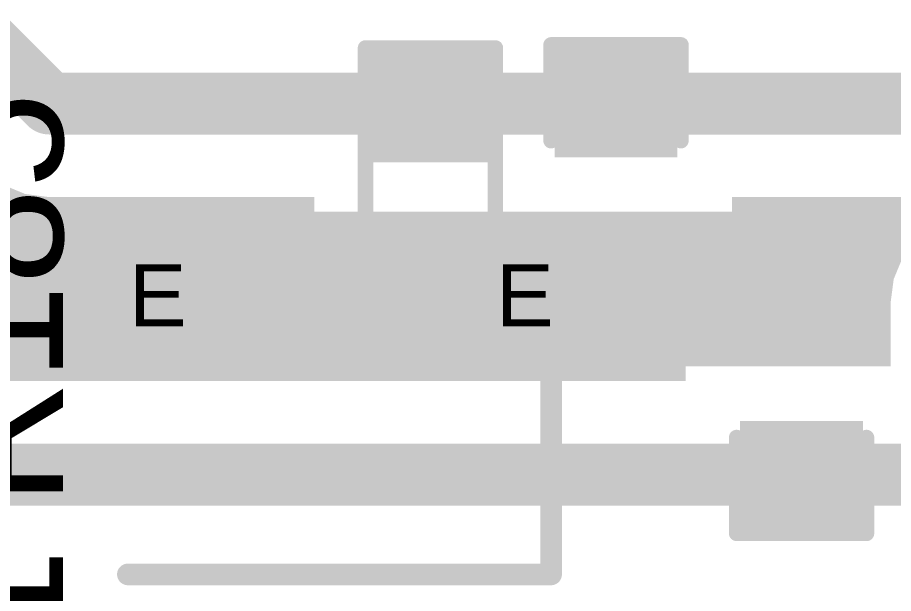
# Model space of a CAD drawing. Header units: inches. Extents: x 68 to 568, y 3 to 460.
# Drawn here: x 143.8 to 150.99, y 92.22 to 96.95 of the extents above; entities that cross this region are included whole.
import ezdxf

# ---------------------------------------------------------------- set-up
doc = ezdxf.new("R2010")
doc.units = ezdxf.units.IN
for name, color, linetype in [('Bottom Layer', 5, 'Continuous'), ('Bottom Solder', 6, 'Continuous'), ('Drill Drawing', 1, 'Continuous'), ('Layer 1', 16, 'Continuous'), ('Layer 2', 76, 'Continuous'), ('Top Layer', 1, 'Continuous'), ('Top Overlay', 2, 'Continuous'), ('Top Paste', 8, 'Continuous'), ('Top Solder', 216, 'Continuous'), ('Via Holes', 16, 'Continuous')]:
    doc.layers.add(name, color=color, linetype=linetype)
doc.styles.add('Arial', font='', dxfattribs={"height": 0.2})
doc.styles.get('Arial').set_extended_font_data('Arial')

# ---------------------------------------------------------------- blocks, each defined once
blk = doc.blocks.new('R___0603_192')
at = {"layer": 'Top Layer'}
for points in [[(-0.381, 0.4445), (-0.381, -0.4445), (-1.143, -0.4445), (-1.143, 0.4445)], [(1.143, 0.4445), (1.143, -0.4445), (0.381, -0.4445), (0.381, 0.4445)]]:
    blk.add_hatch(color=1, dxfattribs=at).paths.add_polyline_path(points)
at = {"layer": 'Top Paste'}
for points in [[(-0.381, 0.4445), (-0.381, -0.4445), (-1.143, -0.4445), (-1.143, 0.4445)], [(1.143, 0.4445), (1.143, -0.4445), (0.381, -0.4445), (0.381, 0.4445)]]:
    blk.add_hatch(color=8, dxfattribs=at).paths.add_polyline_path(points)
at = {"layer": 'Top Solder'}
for points in [[(-0.2794, 0.5461), (-0.2794, -0.5461), (-1.2446, -0.5461), (-1.2446, 0.5461)], [(1.2446, 0.5461), (1.2446, -0.5461), (0.2794, -0.5461), (0.2794, 0.5461)]]:
    blk.add_hatch(color=216, dxfattribs=at).paths.add_polyline_path(points)
at = {"layer": 'Top Overlay'}
for points in [[(-1.2192, 0.5334, 0.127, 0.127, 0), (-1.2192, -0.5334, 0.127, 0.127, 0)], [(-1.2192, 0.5334, 0.127, 0.127, 0), (1.2192, 0.5334, 0.127, 0.127, 0)], [(1.2192, 0.5334, 0.127, 0.127, 0), (1.2192, -0.5334, 0.127, 0.127, 0)], [(-1.2192, -0.5334, 0.127, 0.127, 0), (1.2192, -0.5334, 0.127, 0.127, 0)]]:
    blk.add_lwpolyline(points, format="xyseb", dxfattribs=at)
for points in [[(-1.25095, 0.5334, 0.0635, 0.0635, 1), (-1.18745, 0.5334, 0.0635, 0.0635, 1)], [(-1.25095, 0.5334, 0.0635, 0.0635, 1), (-1.18745, 0.5334, 0.0635, 0.0635, 1)], [(1.18745, 0.5334, 0.0635, 0.0635, 1), (1.25095, 0.5334, 0.0635, 0.0635, 1)], [(1.18745, 0.5334, 0.0635, 0.0635, 1), (1.25095, 0.5334, 0.0635, 0.0635, 1)], [(-1.25095, -0.5334, 0.0635, 0.0635, 1), (-1.18745, -0.5334, 0.0635, 0.0635, 1)], [(-1.25095, -0.5334, 0.0635, 0.0635, 1), (-1.18745, -0.5334, 0.0635, 0.0635, 1)], [(1.18745, -0.5334, 0.0635, 0.0635, 1), (1.25095, -0.5334, 0.0635, 0.0635, 1)], [(1.18745, -0.5334, 0.0635, 0.0635, 1), (1.25095, -0.5334, 0.0635, 0.0635, 1)]]:
    blk.add_lwpolyline(points, format="xyseb", close=True, dxfattribs=at)
blk = doc.blocks.new('C___0603_224')
at = {"layer": 'Top Layer'}
for points in [[(-0.381, 0.4445), (-0.381, -0.4445), (-1.143, -0.4445), (-1.143, 0.4445)], [(1.143, 0.4445), (1.143, -0.4445), (0.381, -0.4445), (0.381, 0.4445)]]:
    blk.add_hatch(color=1, dxfattribs=at).paths.add_polyline_path(points)
at = {"layer": 'Top Paste'}
for points in [[(-0.381, 0.4445), (-0.381, -0.4445), (-1.143, -0.4445), (-1.143, 0.4445)], [(1.143, 0.4445), (1.143, -0.4445), (0.381, -0.4445), (0.381, 0.4445)]]:
    blk.add_hatch(color=8, dxfattribs=at).paths.add_polyline_path(points)
at = {"layer": 'Top Solder'}
for points in [[(-0.321, 0.5045), (-0.321, -0.5045), (-1.203, -0.5045), (-1.203, 0.5045)], [(1.203, 0.5045), (1.203, -0.5045), (0.321, -0.5045), (0.321, 0.5045)]]:
    blk.add_hatch(color=216, dxfattribs=at).paths.add_polyline_path(points)
at = {"layer": 'Top Overlay'}
for points in [[(-1.2446, -0.5334, 0.127, 0.127, 0), (-1.2446, 0.5334, 0.127, 0.127, 0)], [(-0.4572, 0.5334, 0.127, 0.127, 0), (-1.2446, 0.5334, 0.127, 0.127, 0)], [(1.2446, 0.5334, 0.127, 0.127, 0), (0.4572, 0.5334, 0.127, 0.127, 0)], [(1.2446, -0.5334, 0.127, 0.127, 0), (1.2446, 0.5334, 0.127, 0.127, 0)], [(-0.4572, -0.5334, 0.127, 0.127, 0), (-1.2446, -0.5334, 0.127, 0.127, 0)], [(1.2446, -0.5334, 0.127, 0.127, 0), (0.4572, -0.5334, 0.127, 0.127, 0)]]:
    blk.add_lwpolyline(points, format="xyseb", dxfattribs=at)
for points in [[(-1.2764, 0.5334, 0.0635, 0.0635, 1), (-1.2128, 0.5334, 0.0635, 0.0635, 1)], [(-1.2764, 0.5334, 0.0635, 0.0635, 1), (-1.2128, 0.5334, 0.0635, 0.0635, 1)], [(-0.4889, 0.5334, 0.0635, 0.0635, 1), (-0.4254, 0.5334, 0.0635, 0.0635, 1)], [(0.4254, 0.5334, 0.0635, 0.0635, 1), (0.4889, 0.5334, 0.0635, 0.0635, 1)], [(1.2128, 0.5334, 0.0635, 0.0635, 1), (1.2764, 0.5334, 0.0635, 0.0635, 1)], [(1.2128, 0.5334, 0.0635, 0.0635, 1), (1.2764, 0.5334, 0.0635, 0.0635, 1)], [(-1.2764, -0.5334, 0.0635, 0.0635, 1), (-1.2128, -0.5334, 0.0635, 0.0635, 1)], [(-1.2764, -0.5334, 0.0635, 0.0635, 1), (-1.2128, -0.5334, 0.0635, 0.0635, 1)], [(-0.4889, -0.5334, 0.0635, 0.0635, 1), (-0.4254, -0.5334, 0.0635, 0.0635, 1)], [(0.4254, -0.5334, 0.0635, 0.0635, 1), (0.4889, -0.5334, 0.0635, 0.0635, 1)], [(1.2128, -0.5334, 0.0635, 0.0635, 1), (1.2764, -0.5334, 0.0635, 0.0635, 1)], [(1.2128, -0.5334, 0.0635, 0.0635, 1), (1.2764, -0.5334, 0.0635, 0.0635, 1)]]:
    blk.add_lwpolyline(points, format="xyseb", close=True, dxfattribs=at)
blk = doc.blocks.new('C___0603_225')
at = {"layer": 'Top Layer'}
for points in [[(-0.381, 0.4445), (-0.381, -0.4445), (-1.143, -0.4445), (-1.143, 0.4445)], [(1.143, 0.4445), (1.143, -0.4445), (0.381, -0.4445), (0.381, 0.4445)]]:
    blk.add_hatch(color=1, dxfattribs=at).paths.add_polyline_path(points)
at = {"layer": 'Top Paste'}
for points in [[(-0.381, 0.4445), (-0.381, -0.4445), (-1.143, -0.4445), (-1.143, 0.4445)], [(1.143, 0.4445), (1.143, -0.4445), (0.381, -0.4445), (0.381, 0.4445)]]:
    blk.add_hatch(color=8, dxfattribs=at).paths.add_polyline_path(points)
at = {"layer": 'Top Solder'}
for points in [[(-0.321, 0.5045), (-0.321, -0.5045), (-1.203, -0.5045), (-1.203, 0.5045)], [(1.203, 0.5045), (1.203, -0.5045), (0.321, -0.5045), (0.321, 0.5045)]]:
    blk.add_hatch(color=216, dxfattribs=at).paths.add_polyline_path(points)
at = {"layer": 'Top Overlay'}
for points in [[(-1.2446, 0.5334, 0.127, 0.127, 0), (-1.2446, -0.5334, 0.127, 0.127, 0)], [(-1.2446, 0.5334, 0.127, 0.127, 0), (-0.4572, 0.5334, 0.127, 0.127, 0)], [(0.4572, 0.5334, 0.127, 0.127, 0), (1.2446, 0.5334, 0.127, 0.127, 0)], [(1.2446, 0.5334, 0.127, 0.127, 0), (1.2446, -0.5334, 0.127, 0.127, 0)], [(-1.2446, -0.5334, 0.127, 0.127, 0), (-0.4572, -0.5334, 0.127, 0.127, 0)], [(0.4572, -0.5334, 0.127, 0.127, 0), (1.2446, -0.5334, 0.127, 0.127, 0)]]:
    blk.add_lwpolyline(points, format="xyseb", dxfattribs=at)
for points in [[(-1.2764, 0.5334, 0.0635, 0.0635, 1), (-1.2128, 0.5334, 0.0635, 0.0635, 1)], [(-1.2764, 0.5334, 0.0635, 0.0635, 1), (-1.2128, 0.5334, 0.0635, 0.0635, 1)], [(-0.4889, 0.5334, 0.0635, 0.0635, 1), (-0.4254, 0.5334, 0.0635, 0.0635, 1)], [(0.4254, 0.5334, 0.0635, 0.0635, 1), (0.4889, 0.5334, 0.0635, 0.0635, 1)], [(1.2128, 0.5334, 0.0635, 0.0635, 1), (1.2764, 0.5334, 0.0635, 0.0635, 1)], [(1.2128, 0.5334, 0.0635, 0.0635, 1), (1.2764, 0.5334, 0.0635, 0.0635, 1)], [(-1.2764, -0.5334, 0.0635, 0.0635, 1), (-1.2128, -0.5334, 0.0635, 0.0635, 1)], [(-1.2764, -0.5334, 0.0635, 0.0635, 1), (-1.2128, -0.5334, 0.0635, 0.0635, 1)], [(-0.4889, -0.5334, 0.0635, 0.0635, 1), (-0.4254, -0.5334, 0.0635, 0.0635, 1)], [(0.4254, -0.5334, 0.0635, 0.0635, 1), (0.4889, -0.5334, 0.0635, 0.0635, 1)], [(1.2128, -0.5334, 0.0635, 0.0635, 1), (1.2764, -0.5334, 0.0635, 0.0635, 1)], [(1.2128, -0.5334, 0.0635, 0.0635, 1), (1.2764, -0.5334, 0.0635, 0.0635, 1)]]:
    blk.add_lwpolyline(points, format="xyseb", close=True, dxfattribs=at)

msp = doc.modelspace()

# ---------------------------------------------------------------- hatches: boundary and pattern name
at = {"layer": 'Bottom Layer'}
h = msp.add_hatch(color=5, dxfattribs=at)
edge = h.paths.add_edge_path()
edge.add_arc((144.9324, 94.7233), 0.3, 0, 360)
h = msp.add_hatch(color=5, dxfattribs=at)
edge = h.paths.add_edge_path()
edge.add_arc((147.9474, 94.7233), 0.3, 0, 360)
at = {"layer": 'Bottom Solder'}
h = msp.add_hatch(color=6, dxfattribs=at)
edge = h.paths.add_edge_path()
edge.add_arc((144.9324, 94.7233), 0.4016, 0, 360)
h = msp.add_hatch(color=6, dxfattribs=at)
edge = h.paths.add_edge_path()
edge.add_arc((147.9474, 94.7233), 0.4016, 0, 360)
at = {"layer": 'Layer 1'}
h = msp.add_hatch(color=16, dxfattribs=at)
edge = h.paths.add_edge_path()
edge.add_arc((144.9324, 94.7233), 0.3, 0, 360)
h = msp.add_hatch(color=16, dxfattribs=at)
edge = h.paths.add_edge_path()
edge.add_arc((147.9474, 94.7233), 0.3, 0, 360)
at = {"layer": 'Layer 2'}
h = msp.add_hatch(color=76, dxfattribs=at)
edge = h.paths.add_edge_path()
edge.add_arc((144.9324, 94.7233), 0.3, 0, 360)
h = msp.add_hatch(color=76, dxfattribs=at)
edge = h.paths.add_edge_path()
edge.add_arc((147.9474, 94.7233), 0.3, 0, 360)
at = {"layer": 'Top Layer'}
msp.add_hatch(color=1, dxfattribs=at).paths.add_polyline_path([(143.5154, 95.7038), (143.6746, 95.5817), (143.86, 95.5049), (144.0589, 95.4787), (144.0589, 95.4787), (146.2364, 95.4787), (146.2364, 95.3583), (149.6654, 95.3583), (149.6654, 95.4787), (151.2557, 95.4787), (151.3335, 95.291), (151.1926, 95.1501), (151.0705, 94.9909), (150.9937, 94.8056), (150.9675, 94.6066), (150.9675, 94.0883), (149.2844, 94.0883), (149.2844, 93.9679), (143.3828, 93.9679), (142.5181, 94.8327), (142.5181, 96.4138), (142.7213, 96.498)])
h = msp.add_hatch(color=1, dxfattribs=at)
edge = h.paths.add_edge_path()
edge.add_arc((144.9324, 94.7233), 0.3, 0, 360)
h = msp.add_hatch(color=1, dxfattribs=at)
edge = h.paths.add_edge_path()
edge.add_arc((147.9474, 94.7233), 0.3, 0, 360)
at = {"layer": 'Top Solder'}
h = msp.add_hatch(color=216, dxfattribs=at)
edge = h.paths.add_edge_path()
edge.add_arc((144.9324, 94.7233), 0.4016, 0, 360)
h = msp.add_hatch(color=216, dxfattribs=at)
edge = h.paths.add_edge_path()
edge.add_arc((147.9474, 94.7233), 0.4016, 0, 360)
at = {"layer": 'Via Holes'}
h = msp.add_hatch(color=7, dxfattribs=at)
edge = h.paths.add_edge_path()
edge.add_arc((144.9324, 94.7233), 0.15, 0, 360)
h = msp.add_hatch(color=7, dxfattribs=at)
edge = h.paths.add_edge_path()
edge.add_arc((147.9474, 94.7233), 0.15, 0, 360)

# ---------------------------------------------------------------- linework, layer by layer
at = {"layer": 'Top Layer'}
for points in [[(143.0957, 97.2105, 0.508, 0.508, 0), (144.0589, 96.2473, 0.508, 0.508, 0)], [(144.0589, 96.2473, 0.508, 0.508, 0), (147.1889, 96.2473, 0.508, 0.508, 0)], [(147.1889, 96.2473, 0.508, 0.508, 0), (148.7129, 96.2473, 0.508, 0.508, 0)], [(148.7129, 96.2473, 0.508, 0.508, 0), (153.4858, 96.2473, 0.508, 0.508, 0)], [(143.0645, 93.1993, 0.508, 0.508, 0), (150.241, 93.1993, 0.508, 0.508, 0)], [(150.241, 93.1993, 0.508, 0.508, 0), (151.3616, 93.1993, 0.508, 0.508, 0)]]:
    msp.add_lwpolyline(points, format="xyseb", dxfattribs=at)
for points in [[(143.9319, 96.2473, 0.254, 0.254, 1), (144.1859, 96.2473, 0.254, 0.254, 1)], [(143.9319, 96.2473, 0.254, 0.254, 1), (144.1859, 96.2473, 0.254, 0.254, 1)], [(147.0619, 96.2473, 0.254, 0.254, 1), (147.3159, 96.2473, 0.254, 0.254, 1)], [(147.0619, 96.2473, 0.254, 0.254, 1), (147.3159, 96.2473, 0.254, 0.254, 1)], [(148.5859, 96.2473, 0.254, 0.254, 1), (148.8399, 96.2473, 0.254, 0.254, 1)], [(148.5859, 96.2473, 0.254, 0.254, 1), (148.8399, 96.2473, 0.254, 0.254, 1)], [(150.114, 93.1993, 0.254, 0.254, 1), (150.368, 93.1993, 0.254, 0.254, 1)], [(150.114, 93.1993, 0.254, 0.254, 1), (150.368, 93.1993, 0.254, 0.254, 1)]]:
    msp.add_lwpolyline(points, format="xyseb", close=True, dxfattribs=at)
at = {"layer": 'Top Overlay'}
for points in [[(148.1795, 92.3795, 0.1778, 0.1778, 0), (148.1795, 94.2407, 0.1778, 0.1778, 0)], [(144.7038, 92.3795, 0.1778, 0.1778, 0), (148.1795, 92.3795, 0.1778, 0.1778, 0)]]:
    msp.add_lwpolyline(points, format="xyseb", dxfattribs=at)
for points in [[(148.135, 94.2407, 0.0889, 0.0889, 1), (148.2239, 94.2407, 0.0889, 0.0889, 1)], [(144.6593, 92.3795, 0.0889, 0.0889, 1), (144.7482, 92.3795, 0.0889, 0.0889, 1)], [(148.135, 92.3795, 0.0889, 0.0889, 1), (148.2239, 92.3795, 0.0889, 0.0889, 1)], [(148.135, 92.3795, 0.0889, 0.0889, 1), (148.2239, 92.3795, 0.0889, 0.0889, 1)]]:
    msp.add_lwpolyline(points, format="xyseb", close=True, dxfattribs=at)

# ---------------------------------------------------------------- block references
for name, p, rotation in [('R___0603_192', (147.1889, 95.4853), 90), ('C___0603_225', (148.7129, 95.4853), 90), ('C___0603_224', (150.2369, 93.9613), 270)]:
    msp.add_blockref(name, p, dxfattribs=dict(rotation=rotation))

# ---------------------------------------------------------------- texts
at = {"layer": 'Drill Drawing', "style": 'Arial'}
for p in [(144.7123, 94.4186), (147.7273, 94.4186)]:
    msp.add_text('E', height=0.508, dxfattribs=at).set_placement(p)
at = {"layer": 'Top Overlay', "style": 'Arial'}
for s, p in [('R185', (144.1702, 92.9459)), ('C191', (144.1702, 89.1969))]:
    msp.add_text(s, height=1.016, rotation=90, dxfattribs=at).set_placement(p)

doc.saveas('drawing.dxf')
